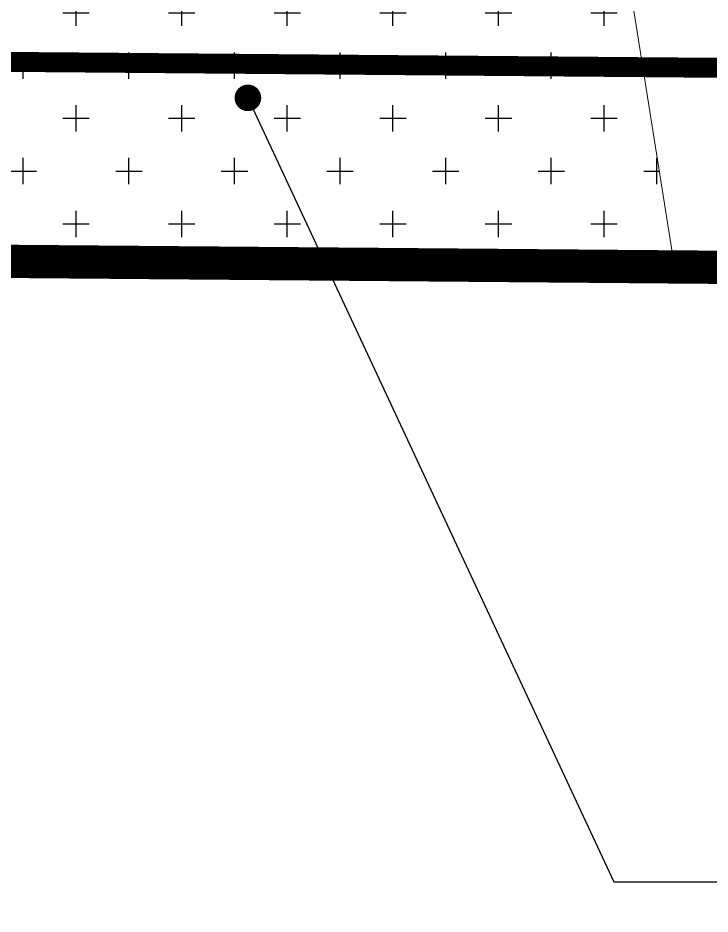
# Model space of a CAD drawing. Header units: metres. Extents: x 71066629 to 71645179, y 84793221 to 85208804.
# Drawn here: x 71285218 to 71295624, y 85010564 to 85024042 of the extents above; entities that cross this region are included whole.
import ezdxf

# ---------------------------------------------------------------- set-up
doc = ezdxf.new("R2010")
doc.units = ezdxf.units.M
doc.header["$LTSCALE"] = 1000
doc.linetypes.add('CENTER', pattern=[50.800000000000004, 31.75, -6.35, 6.35, -6.35])
doc.linetypes.add('DASH', pattern=[0.35, 0.25, -0.1])
for name, color, linetype in [('G-ANNO-DIMS', 3, 'Continuous'), ('G-BLDG-MULT', 1, 'Continuous'), ('G-PLTG', 105, 'Continuous'), ('G-SITE-GREN', 72, 'Continuous'), ('G-SITE-PROP', 1, 'Continuous'), ('G_DRIV_ROAD', 145, 'Continuous'), ('G_N_GUIDES', 3, 'DASH')]:
    doc.layers.add(name, color=color, linetype=linetype)
doc.layers.add('G-ROAD-园区', color=175, linetype='Continuous', lineweight=13)

# ---------------------------------------------------------------- blocks, each defined once
blk = doc.blocks.new('A$C237376EB')
at = {"layer": 'G-SITE-GREN', "color": 3, "linetype": 'Continuous'}
blk.add_line((792.9579188898351, 607.5181273931812), (689.6409395360824, 608.3810528199829), dxfattribs=at)

msp = doc.modelspace()

# ---------------------------------------------------------------- hatches: boundary and pattern name
at = {"layer": 'G-PLTG'}
h = msp.add_hatch(dxfattribs=at)
h.set_pattern_fill('CROSS', color=256, scale=500, style=0)
h.set_pattern_definition([(0, (0, 0), (793.75, 793.75), [396.875, -1190.625]), (90, (198.4375, -198.4375), (-793.75, 793.75), [396.875, -1190.625])])
h.paths.add_polyline_path([(71288570.55134961, 85061443.37060535), (71260191.58164696, 85056948.58337198), (71260191.58164696, 85020234.32655975), (71266949.5167804, 85020531.79929733), (71295087.5225633, 85020296.83383997)])

# ---------------------------------------------------------------- linework, layer by layer
at = {"layer": 'G-ANNO-DIMS'}
for p, q in [((71288675.30185638, 85022839.34296064), (71294177.84168443, 85011046.4212996)), ((71294177.84168443, 85011046.4212996), (71303518.96322025, 85011046.4212996))]:
    msp.add_line(p, q, dxfattribs=at)
at = {"layer": 'G-ANNO-DIMS', "const_width": 200}
msp.add_lwpolyline([(71288633.01850703, 85022929.9636998, 1), (71288717.58520573, 85022748.72222148, 1)], format="xyb", close=True, dxfattribs=at)
at = {"layer": 'G-BLDG-MULT', "linetype": 'DASH', "ltscale": 5, "const_width": 300.0000142492354}
msp.add_lwpolyline([(71161602.70693433, 85145688.31245755), (71151769.04155725, 85135842.89076324), (71150398.1689868, 85065649.06076373), (71146812.78053093, 85035713.26747468), (71146233.69430053, 85006062.3948905), (71245759.10555162, 85021940.93779875), (71249143.57324001, 85022434.2386127), (71251367.8374273, 85022708.2980563), (71253589.57634135, 85022942.61597875), (71255814.98808573, 85023138.18720043), (71258043.51324026, 85023294.68018903), (71260274.44722323, 85023412.61750309), (71262506.99921297, 85023491.24433407), (71264740.7748237, 85023531.18229197), (71266961.69721334, 85023531.80365069), (71370294.91367571, 85022668.87539808), (71465841.78936413, 85021663.95444943), (71464181.04036027, 85083096.6964794), (71462703.25639734, 85137771.71238172), (71452467.57294372, 85147498.85738169), (71382301.55732763, 85146338.36337337), (71352256.1487488, 85148841.7812107), (71193416.31141314, 85146214.49663629)], close=True, dxfattribs=at)
at = {"layer": 'G-ROAD-园区'}
msp.add_line((71282644.44246885, 85098859.3494309), (71295087.52453226, 85020296.82140845), dxfattribs=at)
at = {"layer": 'G-SITE-PROP', "color": 1, "linetype": 'CENTER', "ltscale": 0.1, "const_width": 500}
msp.add_lwpolyline([(71452458.80126953, 85152499.38964844), (71382468.2006836, 85151341.796875), (71352422.79052734, 85153845.21484375), (71193333.61816406, 85151213.80615234), (71161520.01953125, 85150687.62207031, 0.3938686968656183), (71146789.18457031, 85136488.40332031), (71146770.81298828, 85135982.421875), (71145403.99169922, 85065996.03271484), (71141818.60351562, 85036060.24169922), (71141157.59277344, 85002214.59960938), (71246211.79199219, 85018975.21972656), (71249543.3959961, 85019460.81542969), (71251708.61816406, 85019727.60009766), (71253878.23486328, 85019956.42089844), (71256051.39160156, 85020147.39990234), (71258227.78320312, 85020300.2319336), (71260406.43310547, 85020415.40527344), (71262586.60888672, 85020492.1875), (71264768.0053711, 85020531.18896484), (71266949.58496094, 85020531.7993164), (71370266.6015625, 85019669.00634766), (71469071.22802734, 85018629.82177734)], format="xyb", dxfattribs=at)
at = {"layer": 'G_DRIV_ROAD'}
msp.add_line((71304812.77013601, 85020215.60735835), (71286996.90523125, 85020364.38630912), dxfattribs=at)
msp.add_line((71304812.77013601, 85020215.60735835), (71286996.90523125, 85020364.38630912), dxfattribs=at)

# ---------------------------------------------------------------- block references
at = {"layer": 'G_N_GUIDES', "xscale": 1000, "yscale": 1000, "zscale": 1000}
msp.add_blockref('A$C237376EB', (70577308.67682125, 84412150.79480837), dxfattribs=at)

doc.saveas('drawing.dxf')
